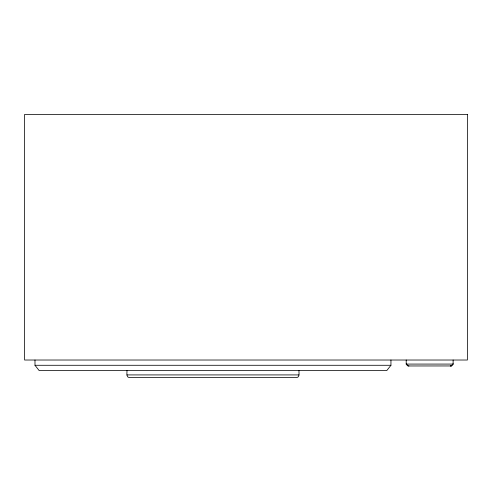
<?xml version="1.0" encoding="UTF-8"?>
<svg xmlns="http://www.w3.org/2000/svg" width="492" height="492" viewBox="0 0 492 492"><rect width="100%" height="100%" fill="white"/><g stroke="black" fill="none" stroke-linecap="round" stroke-linejoin="round"><path stroke-width="0.74" d="M298.964 370.544C298.767 372.462 300.022 377.112 296.873 377.561L129.064 377.561C125.915 377.112 127.17 372.462 126.973 370.544M453.114 360.021L453.114 364.08L451.754 365.734A4.742 3.026 -90 0 1 451.053 365.956L408.514 365.968A4.779 3.057 90 0 1 407.573 365.734L406.207 364.08L406.207 360.021M453.114 363.896L451.465 365.716M390.949 360.021L390.949 365.285L386.798 370.544L39.139 370.544L34.987 365.285L34.987 360.021M406.207 364.08L453.114 364.08M34.987 365.285L390.949 365.285M126.973 374.916L298.964 374.916M406.207 363.896L407.856 365.716A5.898 3.77 -90 0 0 408.95 365.968M451.754 365.734A4.779 3.057 -90 0 1 450.807 365.968M451.201 365.827A5.898 3.77 -90 0 1 450.377 365.968M467.4 114.439L24.6 114.439L24.6 360.021L467.4 360.021L467.4 114.439"/></g></svg>
